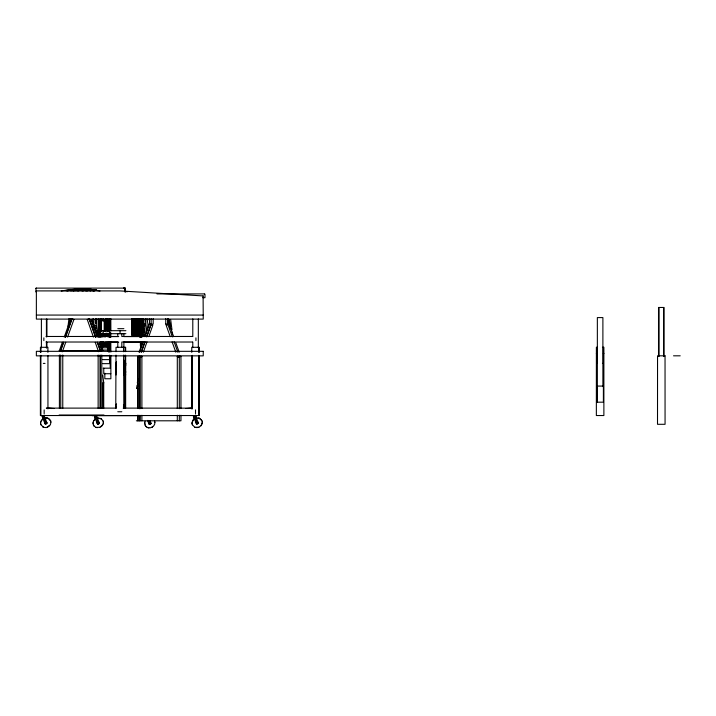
<?xml version="1.0" encoding="UTF-8"?>
<svg xmlns="http://www.w3.org/2000/svg" width="716" height="716" viewBox="0 0 716 716"><rect width="100%" height="100%" fill="white"/><g stroke="black" fill="none" stroke-linecap="round" stroke-linejoin="round"><path stroke-width="1.07" d="M180.96 415.244L180.96 420.802L136.353 420.802M180.96 408.576L180.96 356.353M115.759 408.424L115.992 355.082M116.001 351.744L116.028 347.296L125.649 347.296L125.649 351.323M124.02 375.005L124.038 363.415L124.539 363.415L124.557 372.991M124.521 375.005L124.557 371.989L124.056 371.98L124.557 371.98M125.193 375.005L125.211 363.415L125.712 363.415L125.694 375.005M42.11 415.656L44.329 415.593L42.11 415.656L42.092 416.327L45.171 424.158L47.113 423.362L44.311 416.077L42.369 416.864M44.311 416.256L44.329 415.584M96.696 416.354L99.497 423.478L97.555 424.266C97.054 421.867 91.496 412.872 96.696 416.363L94.745 416.972M195.674 415.584L195.656 416.256L193.714 417.034L195.656 416.077L198.457 423.371L196.515 424.158L193.427 416.327L193.454 415.656L195.674 415.584L193.454 415.656M40.651 423.55L40.714 422.225M46.826 422.691C46.996 424.516 43.837 423.8 45.001 422.288M50.934 422.01L50.46 424.57L47.542 427.255M93.035 423.657L93.098 422.333M103.247 423.451L103.31 422.127M144.623 423.765L144.686 422.485L145.536 426.101M150.799 422.941L150.118 424.006L148.919 423.693M154.907 422.261C155.354 426.521 149.787 429.546 146.44 426.906M191.995 423.55L192.058 422.225M198.171 422.691L196.954 423.836L196.202 422.485M202.279 422.01L201.08 425.68M68.002 326.308L68.987 318.548M70.043 320.902L70.329 318.53M136.631 388.573L137.051 385.253M137.329 383.042L137.902 378.612M143.263 336.529L143.549 334.309M144.256 328.769L143.826 332.099L143.826 318.781M144.534 326.559L144.954 323.238M145.241 321.019L145.527 318.808M137.902 388.681L137.284 388.609L137.839 384.143M143.916 336.529L146.171 318.808M146.073 332.215L147.827 318.781M149.062 324.661L149.349 322.46M40.714 422.288L41.125 420.99M93.098 422.395L93.51 421.098M102.844 424.686L103.247 423.389M144.695 422.53L145.106 421.241M192.058 422.288L194.188 418.967L193.195 419.943M201.805 424.57L202.225 423.299M139.056 352.2L142.69 341.827M144.507 336.645L148.507 325.234M138.224 356.425L141.893 356.344L141.893 408.576M139.701 352.2L143.334 341.827M145.16 336.645L149.161 325.234M139.629 356.344C137.866 356.523 138.698 356.926 139.862 356.344L139.88 408.702L139.862 356.344M144.883 342.042L141.294 352.263L144.999 341.792M151.201 324.115L146.691 336.932L150.969 324.67L149.393 324.133M141.455 357.526L141.893 356.344M143.343 352.209L146.968 341.863M148.785 336.681L152.776 325.297L150.987 324.67M59.267 350.554L60.332 351.037L63.438 342.364M65.729 342.284L62.337 351.762L59.356 350.643L62.373 342.257M64.234 337.075L70.544 319.443M65.272 337.245L71.877 318.808M63.715 342.239L60.583 351.117L60.511 350.554M65.514 337.281L72.119 318.889M67.581 337.111L73.9 319.533M35.8 291.886L36.086 288.172M35.8 288.369L36.382 288.118M41.125 421.053L42.844 418.967M93.51 421.169L95.228 419.075M97.385 422.395C96.078 424.91 100.893 423.621 98.611 422.046M102.844 424.615L99.918 427.363M148.982 422.538L148.919 423.729M192.47 421.053L193.186 419.907M196.202 422.512L197.58 421.957M41.85 419.943L42.844 419.03M49.735 425.617L46.227 427.604L43.595 427.273M94.235 420.059L95.228 419.137M101.126 426.673L102.111 425.734M201.08 425.617L198.887 427.255M169.388 324.133L168.179 324.599L167.759 324.115L167.777 318.629L167.741 324.115M45.197 422.109L46.236 421.957M97.582 422.216L98.611 422.064M149.179 422.351L150.62 422.503M151.524 427.479L152.714 426.781M194.188 419.03L195.387 418.377M44.473 422.368L45.439 421.975L43.345 416.631M46.236 421.939L46.764 422.476L44.947 423.451M96.848 422.476L97.823 422.082L95.72 416.748M97.197 423.362L99.202 422.834M148.445 422.61L149.42 422.225L148.722 420.444M148.794 423.505L150.62 422.485M151.094 423.612L149.152 424.4L147.568 420.399M195.817 422.368L196.784 421.975L194.68 416.631M196.166 423.254L198.108 422.476L197.58 421.939M180.647 356.487L179.492 356.908L179.295 356.344L179.313 408.702M93.751 291.045L95.55 290.356M180.522 356.532L179.564 356.344M92.901 291.045L96.624 289.819A72.468 72.468 0 0 0 94.986 289.613M177.711 357.553L179.313 356.98M89.965 291.045L94.056 289.819M87.612 290.821L91.344 289.819A33.974 33.974 0 0 1 92.856 289.541A33.974 33.974 0 0 0 91.335 289.819M99.256 343.295L101.833 350.634L100.151 351.18L100.151 350.554L59.383 350.554M85.839 291.045L90.44 289.819A35.934 35.934 0 0 1 91.988 289.541M82.573 291.045L85.07 290.356A42.629 42.629 0 0 1 90.118 289.425M92.964 290.356L94.959 289.819M99.918 427.3L95.971 427.407L97.26 427.685M194.94 427.273L198.887 427.192M101.779 350.643L100.544 351.046L97.528 342.364M90.055 290.356L92.248 289.819M64.852 290.705L66.704 290.356A92.847 92.847 0 0 1 95.989 290.213M61.263 291.045L65.075 290.356A98.235 98.235 0 0 1 96.177 290.365L99.998 291.045M103.856 382.809L103.417 382.783M185.587 408.505L192.201 408.156L123.179 408.111M187.798 408.505L192.201 408.272M99.085 418.046L97.743 418.099L101.502 419.012L103.023 420.972M196.703 417.992L199.334 418.26L201.993 420.865M97.994 423.917L98.262 423.908A1.137 1.137 0 0 0 98.96 423.523M149.59 424.051L149.859 424.051A1.137 1.137 0 0 0 150.557 423.666M196.22 427.568L197.571 427.541M36.588 288.118L124.665 288.118L125.246 288.369L125.363 291.886L125.425 288.297L124.718 288.118M156.974 293.909L204.185 293.909M203.093 295.932L203.246 319.103L36.364 319.103L36.364 290.902L119.751 290.902L203.246 295.932M202.771 297.686L204.982 297.686L204.973 294.16L204.391 293.918M36.364 315.067L203.246 315.067M104.84 320.607L101.314 320.607L101.314 330.685M165.727 324.115L168.009 324.115L168.009 318.629M117.791 328.671L123.886 328.671M101.063 330.685L125.9 330.685M101.063 333.701L125.9 333.701M140.372 335.195L131.601 335.195L131.601 318.674M46.057 336.475L117.791 336.475L117.791 333.701M192.604 336.475L121.818 336.475L121.818 333.701M111.034 336.583L118.758 336.583M139.495 336.583L123.886 336.583L123.886 333.701M46.057 342.015L117.791 342.015L117.791 347.296M192.604 342.015L121.818 342.015L121.818 347.296M111.034 342.123L118.758 342.123M123.886 342.123L140.613 342.123M103.328 344.512L105.592 344.512L105.592 342.329M102.737 345.524L105.726 345.524L105.726 342.167M141.07 345.774L140.399 345.774L140.399 342.418M102.29 346.526L106.317 346.526L106.317 342.069M102.236 347.027L102.836 347.027L102.836 341.523M602.425 347.296L603.874 347.296L603.874 415.531L596.356 415.531L596.383 347.296L597.457 347.296L597.377 353.346L596.356 353.346M101.932 347.788L106.997 347.788L106.997 342.203M101.591 350.052L107.633 350.052L107.633 342.23M59.374 350.634L60.144 350.634M98.557 351.735L95.237 342.275M603.355 353.346L603.91 353.346M102.853 355.592L108.895 355.592M673.523 355.816L680.2 355.816M177.299 408.576L177.299 356.344L180.593 356.344M102.639 359.62L109.521 359.62L109.521 355.181M43.327 363.415L45.018 363.415M597.439 363.415L596.84 363.415L596.875 347.296M602.425 363.415L603.391 363.415L603.355 347.296M102.674 363.647L109.602 363.647L109.602 355.924M103.176 368.185L110.219 368.185L110.219 356.031M110.801 373.725L103.748 373.725L103.748 368.194M102.728 382.783L102.952 408.344M198.726 387.383L198.726 403.502M46.388 408.111L116.502 408.111M117.773 411.754L121.827 411.754M59.124 415.012L103.999 415.012M92.096 415.638L136.747 415.638M116.466 363.415L115.965 363.415L115.983 375.005M46.37 408.218L51.874 408.505M47.471 408.156L54.076 408.505M137.293 388.6L137.875 388.672M124.817 288.118L125.166 291.886M124.62 288.118L125.166 288.369M125.112 291.394L127.269 291.725M124.378 288.118L124.781 288.19M198.055 417.965L199.334 418.296M196.954 423.809L196.47 423.621M147.577 427.515L148.856 427.855M123.743 288.145L124.432 288.19L123.582 288.145M139.88 356.971L141.473 357.526M72.101 318.889L73.873 319.533M148.695 324.151L149.358 324.411M149.277 324.375L151.183 324.115L151.166 318.629M199.334 418.233L201.375 419.782M194.94 427.336L192.282 424.704M100.365 418.341L101.511 418.985M95.98 427.443L93.939 425.895L93.035 423.595M47.99 418.233L50.657 420.829L49.118 418.905M42.459 426.718L43.595 427.336L40.937 424.704M146.44 426.969L144.918 424.955M93.322 424.812L93.93 425.93M195.656 416.077L196.47 418.162M194.528 418.932L193.427 416.327M149.93 420.641L151.094 423.621M95.568 419.048L94.467 416.435M173.63 336.645L169.164 324.196L166.175 325.324L170.256 336.699M175.859 342.866L179.206 352.2M167.759 324.115L172.35 336.941M174.113 341.792L177.845 352.263M172.109 341.872L175.814 352.209M177.299 356.344L177.729 357.553M91.925 319.372L98.11 337.039M99.936 342.239L102.844 350.554M92.033 320.482L97.483 336.037M100.025 343.295L102.567 350.554M90.905 319.443L97.081 337.075M89.276 318.799L95.729 337.236M95.514 337.272L89.052 318.88L87.263 319.506L93.429 337.102M97.215 342.239L100.365 351.108L100.401 350.554M124.951 288.297L124.969 291.886M201.993 420.802L202.279 422.073M191.995 423.487L192.282 424.767M154.62 421.044L154.907 422.324M103.023 420.91L103.31 422.189M50.648 420.802L50.934 422.073M40.651 423.487L40.937 424.767M170.712 319.918L171.983 329.879M172.261 332.099L172.547 334.309M169.343 319.891L170.48 328.751M169.334 320.061L170.336 327.794M95.541 318.548L97.51 334.059M102.737 375.032L103.722 382.783L103.722 408.344M94.915 319.658L95.335 322.979M95.622 325.198L96.042 328.519M96.32 330.738L96.749 334.059M93.089 318.53L94.422 328.635M95.702 318.539L95.872 322.97L95.89 318.548M124.674 370.7L125.157 404.728M123.582 347.296L123.599 351.744M123.608 355.082L123.841 408.424M664.063 356.371L664.063 307.468L658.523 307.468L658.523 356.371M663.544 307.468L663.544 356.452M659.042 307.468L659.042 356.452M602.89 386.604L602.89 317.591L597.35 317.591L597.35 402.186M199.254 352.335L199.254 347.296L191.763 347.296L191.763 352.335M199.29 355.566L199.29 415.531L40.391 415.531L40.391 355.566M198.753 347.296L198.744 352.335M198.78 355.36L198.788 415.531M198.332 318.897L198.332 347.618M195.924 337.854L195.924 340.628M195.513 409.865L195.513 413.642M195.513 415.029L195.513 415.531M192.792 318.897L192.792 336.574M192.792 342.096L192.792 347.618M192.228 355.36L192.237 408.872M191.736 355.566L191.736 408.872M179.331 415.244L179.313 420.802M177.299 415.244L177.299 420.802M165.745 318.629L165.745 324.115M153.188 318.629L153.188 324.115L149.554 324.115L149.546 318.629M143.084 318.844L143.084 336.618M142.386 318.88L142.386 336.699M141.893 415.244L141.893 420.802M141.705 318.611L141.705 337.272M141.705 341.666L141.705 344.96M141.061 318.629L141.061 337.308M141.061 341.702L141.061 347.188M140.399 318.951L140.399 336.833M140.264 318.647L140.264 337.343M139.647 318.539L139.647 337.129M139.038 318.674L139.038 335.195M138.43 318.674L138.43 335.195M138.251 356.344L138.251 408.576M138.251 415.244L138.251 420.802M137.83 318.674L137.83 335.195M137.597 356.344L137.597 408.576M137.597 415.244L137.597 420.802M137.23 318.674L137.23 335.195M136.613 318.674L136.613 335.195M136.532 318.674L136.532 335.195M135.986 318.674L135.986 335.195M135.44 318.674L135.44 335.195M134.885 318.674L134.885 335.195M134.331 318.674L134.331 335.195M133.776 318.674L133.776 335.195M133.722 318.674L133.722 335.195M133.158 318.674L133.158 335.195M132.621 318.584L132.63 335.195M132.111 318.674L132.111 335.195M125.649 355.78L125.649 365.795M125.649 374.701L125.649 408.084M125.139 347.296L125.139 351.717M125.139 355.038L125.139 366.091M125.139 374.933L125.139 408.084M123.886 342.015L123.886 347.296M120.055 330.685L120.055 333.701M110.801 318.468L110.873 330.89M110.801 332.833L110.801 337.254M110.801 341.675L110.873 352.039M110.873 355.378L110.873 378.755L104.831 378.755L104.831 373.188M110.219 318.468L110.219 330.613M110.219 332.824L110.219 337.245M110.219 341.666L110.219 351.61M109.602 319.524L109.602 337.173M109.602 341.586L109.602 351.52M109.521 318.566L109.521 330.774M109.521 332.994L109.521 337.433M109.521 341.872L109.521 351.851M108.895 318.727L108.895 331.016M108.895 333.253L108.895 336.601M108.895 342.185L108.895 352.245M108.268 319.506L108.268 331.633M108.268 333.835L108.268 337.138M108.268 341.55L108.268 351.466M107.633 318.754L107.633 331.052M107.633 333.28L107.633 336.636M106.997 318.736L106.997 331.025M106.997 333.262L106.997 336.618M106.317 318.674L106.317 330.926M106.317 333.155L106.317 336.502M105.726 318.718L105.726 331.007M105.726 333.235L105.726 336.592M105.592 319.336L105.592 331.374M105.592 333.567L105.592 336.851M104.894 319.336L104.894 331.374M104.894 333.567L104.894 336.851M104.894 342.329L104.894 344.512M104.187 319.336L104.187 331.374M104.187 333.567L104.187 336.851M104.187 342.329L104.187 344.512M103.516 318.718L103.516 320.956M103.516 333.235L103.516 336.592M103.516 342.167L103.516 345.524M103.077 330.685L103.077 333.701M102.836 333.817L102.836 337.12M102.155 318.754L102.155 320.983M102.155 333.28L102.155 336.636M102.155 342.23L102.155 350.052M101.797 355.002L101.797 408.344M101.421 319.506L101.421 331.633M101.421 333.835L101.421 337.138M101.421 341.55L101.421 348.164M101.162 318.727L101.162 331.016M101.162 333.253L101.162 336.601M101.162 342.185L101.162 346.66M100.41 318.566L100.41 337.433M100.41 341.872L100.41 345.193M100.401 355.494L100.401 408.397M100.124 355.002L100.151 408.406M99.614 319.497L99.614 337.12M98.889 318.557L98.889 337.424M98.128 318.674L98.128 336.511M98.137 355.002L98.137 408.344M96.159 318.548L96.159 322.988M62.766 355.002L62.766 408.344M60.762 350.554L60.779 351.189M60.735 355.002L60.762 408.415M59.401 355.002L59.401 408.344M47.909 352.335L47.909 347.296L40.427 347.296L40.427 352.335M47.945 355.566L47.945 408.872M46.934 319.103L46.934 336.771M46.934 342.293L46.934 347.815M46.424 319.103L46.424 336.905M46.424 341.362L46.424 348.039M44.168 409.865L44.168 413.642M44.168 415.029L44.168 415.531M43.846 337.854L43.846 340.628M41.394 319.103L41.394 347.815M40.937 347.296L40.937 352.335M40.902 355.36L40.893 415.531M123.779 360.139A3.777 3.777 0 0 1 124.566 366.082M123.51 360.739A3.777 3.777 0 0 1 124.11 365.303M123.474 362.439A3.777 3.777 0 0 1 123.474 364.39M116.547 365.303A3.777 3.777 0 0 1 116.547 361.526M123.447 404.701A3.777 3.419 0 0 1 123.447 406.473M116.529 407.297A3.777 3.419 0 0 1 116.529 403.878M125.049 403.931A3.276 3.079 -0.8 0 1 124.199 406.903M124.235 369.161A3.276 3.079 -0.8 0 1 124.235 372.239M71.036 290.812A72.468 72.468 0 0 1 89.956 289.201A50.657 50.657 0 0 0 81.66 290.347M70.079 290.705A76.657 76.657 0 0 1 90.717 289.3A81.275 81.275 0 0 0 66.839 291.054M94.163 289.613A76.657 76.657 0 0 1 95.881 289.828M77.74 291.045A53.351 53.351 0 0 1 90.986 289.13M81.033 290.786A48.026 48.026 0 0 1 90.878 289.192A64.458 64.458 0 0 0 73.059 291.054M86.018 290.356A40.508 40.508 0 0 1 90.95 289.425M75.789 290.803A60.216 60.216 0 0 1 89.921 289.121M93.349 289.613A81.275 81.275 0 0 1 95.112 289.828M46.585 423.416A1.137 1.137 0 0 1 45.878 423.8M197.723 423.603A1.137 1.137 0 0 1 197.222 423.8M46.71 417.938L45.359 417.992L47.99 418.26L46.701 417.992M116.457 371.98L115.947 371.989L116.457 371.98M125.73 371.98L125.228 371.98L125.73 371.989M203.237 351.323L36.364 351.323L36.364 355.861L203.237 355.861L203.237 351.323M665.039 355.816L657.548 355.816L657.512 424.302L665.066 424.302L665.039 355.816M603.391 386.076L596.849 386.076L596.849 402.186L603.391 402.186L603.391 386.076M139.88 420.802L139.897 415.244L139.862 420.802"/></g></svg>
